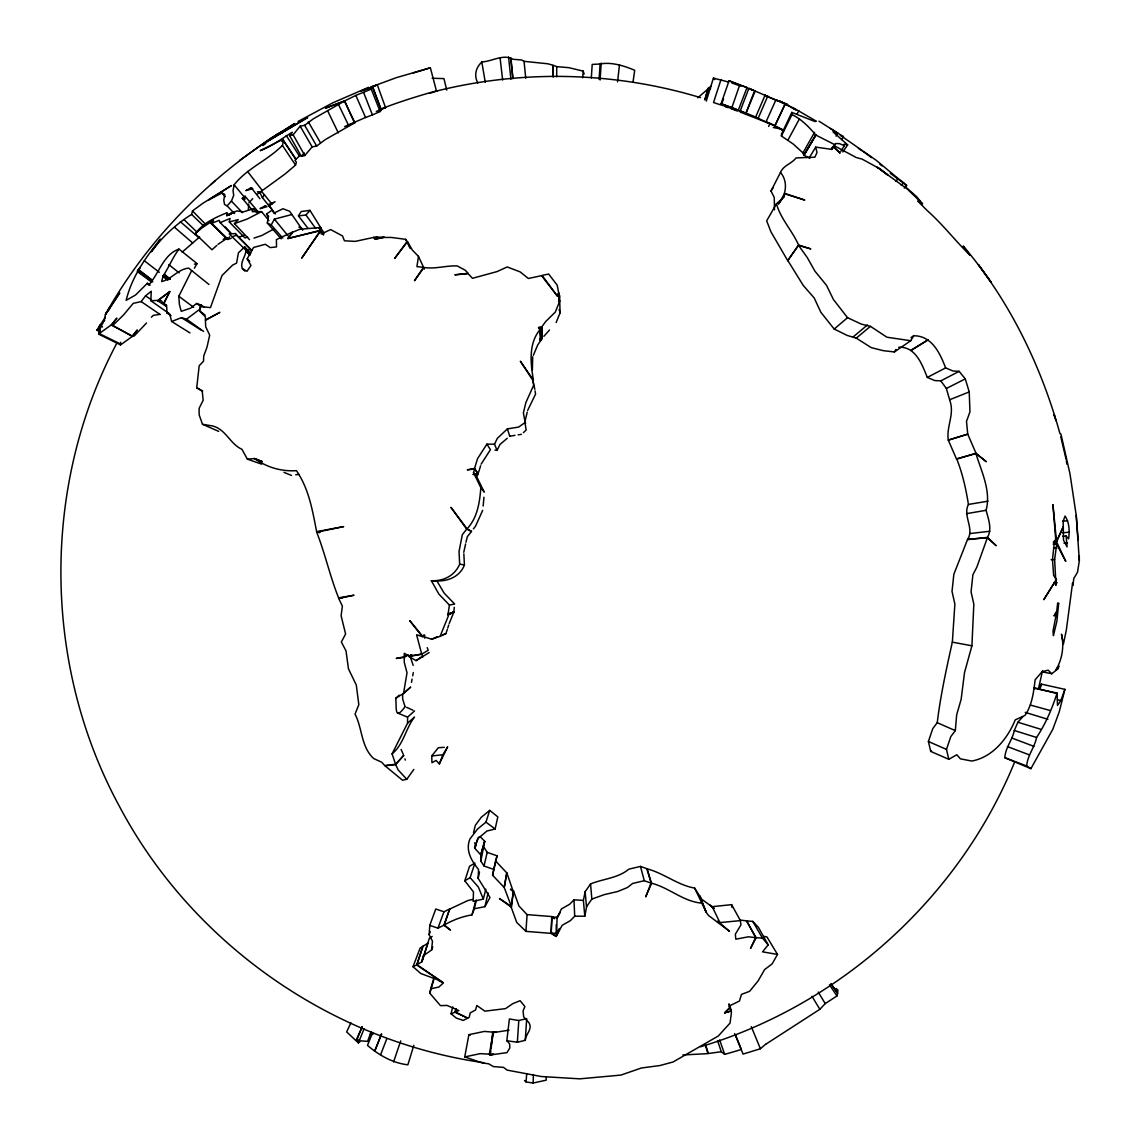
<?xml version="1.0" encoding="UTF-8"?>
<svg xmlns="http://www.w3.org/2000/svg" width="1140" height="1140" viewBox="0 0 1140 1140"><rect width="100%" height="100%" fill="white"/><g stroke="black" fill="none" stroke-linecap="round" stroke-linejoin="round"><path stroke-width="1.5" d="M556.676 76.679L556.733 66.619L553.228 65.322L553.171 77.064L552.886 65.222L547.87 63.783L524.058 61.332L521.55 59.95L512.9 59.28L510.991 58.069L512.786 78.517M510.706 889.186L513.57 891.11L511.119 906.97L515.907 920.208L516.748 922.431L525.939 931.366L550.933 933.347L556.192 936.41L556.277 924.626M250.814 253.265L244.701 246.924L238.431 252.823L236.579 263.084L232.617 265.107L222.029 275.495L210.444 307.615L200.512 306.532L200.284 307.373L199.685 311.035L205.385 316.834L205.428 319.969L219.878 312.346L205.399 320.354L205.713 326.738L209.703 335.189L206.995 347.216L203.718 355.993L203.547 361.166L199.186 365.769L196.721 387.757L202.236 391.205L203.162 400.297L199.13 408.291L199.13 414.732L202.493 424.28L212.695 425.99C226.062 429.452 230.009 443.987 241.936 449.303L247.38 459.149L254.548 458.551C266.988 467.443 281.323 471.604 296.429 470.678C309.04 489.003 312.431 510.421 316.635 531.639L343.667 526.595L316.706 532.209C325.185 553.826 329.987 576.37 338.594 597.873L353.998 595.222L338.694 598.443L342.356 606.081L341.117 615.799L345.605 633.982L341.344 642.019L346.019 650.897L348.455 668.838L356.293 685.012L358.829 704.691L355.039 714.11C362.492 728.432 360.938 746.899 373.721 758.556L381.686 762.218L384.878 765.695L395.523 764.185L392.089 753.854L407.536 723.23L407.593 717.117L414.547 710.933M491.098 1048.116L493.278 1032.17L484.386 1031.415L468.896 1034.678L464.735 1056.908L481.892 1062.822L488.818 1063.862L493.292 1066.556L503.524 1067.382L507.115 1070.104L541.244 1076.516L579.747 1078.839L620.901 1075.091L641.378 1068.009L659.946 1065.53L673.028 1061.995L718.257 1036.032L730.07 1023.065L731.467 1012.277L729.258 1006.364M585.148 891.694L586.516 907.169L584.82 916.175L574.702 916.218L570.428 920.593L562.148 925.324L556.192 936.41L551.304 933.019L551.703 916.916L557.075 917.315L560.039 912.356L557.047 918.127L561.436 908.922L569.729 904.205L573.99 899.831L583.366 900.372L585.148 891.694L590.548 883.928C603.188 878.783 618.065 878.185 628.824 869.165L640.495 866.414L647.249 868.837L651.054 883.13L645.696 896.866L651.596 883.229L646.708 868.737C663.58 872.998 677.345 885.039 694.63 888.089L699.775 896.24L706.273 912.37L708.453 915.406L729.472 931.309L717.687 921.106L719.939 922.602L740.387 920.621L740.943 924.868L735.357 934.187L735.813 939.189L748.381 936.809L755.62 937.664L750.505 948.48L756.119 937.65L746.372 920.906L752.756 921.405L758.428 927.361L768.16 944.875L762.546 951.843L777.509 954.437L772.108 963.913L764.612 969.584L758.143 980.842L749.65 991.287L741.428 994.422L739.461 1001.034L729.785 1005.736L730.127 1007.204L724.627 1012.876L731.21 1011.094M404.301 657.367L396.236 658.436L404.187 656.825L408.134 654.816L404.301 657.367L404.244 662.212L407.009 672.799L403.546 693.391L395.765 698.264C396.677 707.598 394.198 721.706 405.099 706.629M402.705 693.804L402.634 698.977L405.014 706.529M551.304 933.019L556.691 933.418L557.075 917.315M404.187 656.825L404.272 653.263L408.947 656.013L421.743 654.146L428.227 650.256L427.201 647.62M532.366 369.859L532.708 356.777M443.873 925.252L449.887 908.879L443.973 911.786L435.765 909.022L429.766 925.381L437.959 928.145L443.873 925.252L450.485 930.083L444.258 924.953C452.851 920.08 462.242 916.489 472.017 914.864L474.34 908.751L484.928 906.656L490.001 897.479L478.159 878.341L478.543 869.464C471.504 860.928 465.091 850.169 470.022 838.855L477.518 829.065L485.953 822.154L489.716 810.383L497.824 816.867L495.13 828.994L486.937 831.017L477.674 838.812L474.582 848.032L480.752 854.9L480.824 861.028L484.016 865.987L493.876 869.478L492.58 875.235L504.222 887.519L511.49 906.642L499.42 898.505L511.119 906.97M524.5 1080.506L526.053 1081.946L533.135 1083L533.406 1074.592M546.302 1076.815L546.202 1080.178L533.135 1083M216.828 245.399L211.997 249.76L195.325 233.771C202.692 223.169 215.161 217.569 226.76 212.81L226.661 215.888L236.963 210.886L243.176 211.926L253.55 208.748L256.856 212.596M429.566 93.309C456.655 85.187 406.41 98.396 379.577 109.625M244.901 271.106L242.421 268.712C239.044 260.59 249.033 254.092 244.701 246.924M559.498 295.36L557.061 295.688L558.657 292.894L557.218 285.185L548.625 274.042L542.042 275.395L557.061 295.688L559.07 293.08L559.142 302.043L559.526 295.787L557.061 295.688L541.529 275.666L528.376 278.488L520.154 271.904L507.214 266.959L497.069 271.577L472.459 278.303L468.17 273.7L454.86 274.811L468.17 273.301L465.305 270.28L457.183 265.919C445.897 265.492 435.152 269.24 423.938 267.487L414.476 280.754L423.482 267.316L416.926 266.632L418.466 256.358L412.481 250.23L407.493 241.723L394.639 258.438L407.051 241.566L405.74 239.357L391.49 237.448L384.223 237.448L375.317 239.072L373.293 237.49L355.253 241.381L344.451 240.796L342.499 235.937L330.614 229.567L321.252 234.028L320.711 230.85L301.673 258.182L320.283 230.722L287.879 238.531L292.453 232.061L276.421 239.599L276.507 246.924L270.151 247.594L265.307 244.273L253.579 247.465L247.195 258.823L250.957 265.478L246.981 271.277L242.421 268.712M517.361 1042.245L518.786 1020.528L526.694 1018.59L525.269 1040.321L517.361 1042.245L506.83 1040.735L509.38 1018.96L518.786 1020.528M591.318 77.948L592.202 64.41L600.096 64.025C611.054 61.76 624.15 65.749 634.709 70.31L633.028 81.995M599.099 79.258L600.096 64.025M600.082 79.999L601.193 63.071M525.939 931.366L527.079 914.622L518.971 906.001L513.57 891.11M550.933 933.347L552.074 916.589L527.079 914.622M245.057 196.237L244.829 199.457L242.279 198.317L245.057 196.237L258.538 212.239M429.766 925.381L429.167 934.757L432.473 941.156L431.59 949.962L422.997 956.033L421.914 961.747L416.998 964.739L442.918 982.523L416.67 964.953L413.008 966.706L420.774 973.503L436.905 979.531L443.289 983.036L438.829 987.069L430.692 988.793L429.823 993.225L440.496 1005.665L447.022 1005.409L458.836 1010.567L455.359 1012.064L456.086 1008.686M480.824 861.028L484.757 841.32L480.197 836.66M526.053 1081.946L526.723 1073.581M582.654 77.776L583.21 71.136L568.889 67.673L556.733 66.619M1066.128 536.028L1067.083 546.901L1063.506 540.189L1063.164 521.279L1065.059 516.035C1069.434 522.619 1069.69 531.183 1068.593 538.807L1066.128 536.028L1062.751 536.228M556.149 322.506L560.111 312.802L559.526 295.787M910.974 337.611L913.696 335.744C931.964 335.716 940.015 353.243 945.616 367.892L953.011 371.013L959.139 371.341L965.281 378.893L969.228 391.918L969.955 411.882L966.492 421.415L967.732 434.141L975.982 453.178L986.299 461.714L975.926 453.635L956.66 458.764C962.516 473.399 965.951 488.903 968.43 504.436C962.445 516.121 974.8 528.347 967.532 539.662L987.482 537.353L996.203 545.704L987.354 537.838L967.646 539.177L953.838 574.289L952.028 591.389L954.878 604.129L952.356 642.162L971.907 645.782L973.831 604.172L971.066 591.888L972.89 574.788L976.837 567.136L987.354 537.838M483.146 506.003L483.959 497.197M1060.927 434.055L1069.976 473.798L1076.231 515.351L1079.338 560.723L1077.528 572.195L1073.78 578.507L1072.954 585.433L1072.555 583.096L1066.299 630.263L1063.364 644.328L1061.468 634.182C1064.461 646.138 1062.081 660.017 1055.611 670.391L1058.889 665.888L1058.248 668.61L1051.736 673.754L1048.187 670.178L1042.06 671.702L1035.149 679.768C1033.595 692.037 1032.213 704.976 1024.96 715.421L1015.198 719.924C1007.632 738.577 992.598 757.288 971.779 761.035L960.407 758.855L956.802 754.751L948.808 759.311L946.485 749.408L950.831 736.54L955.32 730.612L956.674 714.766L961.134 699.376L964.526 672.557L971.907 645.782M424.878 635.293L422.242 636.633L409.716 620.602L422.641 636.305L431.647 639.269L440.097 636.348L448.234 616.255L448.091 614.004L453.777 612.095L454.304 607.278M511.49 906.642L513.199 891.423L506.873 872.984L495.558 860.942L497.069 855.841L487.207 852.35L484.016 847.39M617.567 81.824L619.476 64.937M791.815 112.404L791.986 114.641C801.577 119.144 809.229 127.295 815.841 135.005L803.928 155.325L802.988 152.903L793.269 144.067L781.413 135.988L781.513 134.078L791.815 112.404L814.943 121.524L816.34 121.225L794.452 108.471L775.898 99.907L765.98 121.966L783.28 129.917M525.269 1040.321C525.455 1034.094 532.993 1029.42 528.946 1022.694L523.688 1016.88L523.061 1011.023L524.899 1006.535L520.096 1000.706L512.857 1003.613L505.533 1008.629L484.885 1011.166L476.834 1005.494L475.565 1009.94L470.222 1012.933L469.181 1017.322L463.282 1020.428L456.356 1018.106L451.055 1013.774L452.694 1006.905M948.808 759.311L930.725 751.402L928.402 741.499L932.748 728.645L937.237 722.703C940.5 695.571 946.414 668.852 952.342 642.077M506.83 1040.735L509.594 1043.798L509.837 1047.959L506.944 1052.633L490.129 1054.999L492.722 1032.156L496.356 1032.199L492.722 1032.156M98.738 334.177L99.465 333.678L121.025 344.28L120.313 344.779L98.738 334.177C98.81 327.066 105.35 322.136 105.236 314.954L119.757 292.909L105.55 314.269M120.313 344.779L120.655 342.242M489.915 1054.187L493.549 1054.244L490.129 1054.999L490.613 1051.565M99.465 333.678L100.277 328.163L99.736 333.208L111.535 324.743L132.297 336.442L137.285 330.002L132.397 336.072L111.421 325.099L116.85 318.145L111.535 324.743M473.513 832.841L475.309 825.346L481.265 817.294L489.716 810.383M471.233 531.553L467.087 528.86L450.927 507.343L466.688 529.159L462.37 534.617L461.13 540.816L459.021 551.504L459.676 564.172C454.817 575.629 443.574 581.286 431.333 580.716L438.872 594.068L449.402 605.041L448.091 614.004L453.777 612.095M506.659 873.055L504.222 887.519L506.873 872.984M281.209 238.83L267.302 223.013L268.313 217.099L266.589 213.964L272.132 210.131L273.928 213.18L282.919 208.734L289.674 211.285L302.698 230.223M774.473 209.874L774.26 197.434L770.996 191.007L780.473 172.482C783.337 165.314 791.63 163.804 796.076 157.933L814.872 157.206L817.01 152.475L815.727 147.117L831.06 149.269L833.14 146.504L840.094 153.13L833.482 146.618L831.63 149.454M778.563 203.875C786.158 195.296 788.381 181.588 780.473 172.482M490.129 1054.999L489.359 1054.172L493.278 1032.17M1056.68 544.165L1054.643 559.597L1056.01 585.361L1054.443 582.668L1043.784 599.697L1056.352 579.32L1056.153 581.243L1056.352 579.32L1053.631 575.401L1052.476 559.64L1054.557 540.403L1055.925 542.198L1052.947 504.621L1056.495 541.357L1063.349 526.609L1056.595 541.828L1065.772 561.35L1056.68 544.165L1053.36 544.25M411.497 682.361L412.096 679.098M412.709 675.835L413.307 672.572M257.141 194.327L285.2 173.893L295.545 165.101L296.371 162.165L295.018 160.469L296.03 159.158L282.52 139.508L281.495 140.819L283.233 142.472L282.406 145.393C267.729 160.355 247.209 168.164 234.142 184.808L233.03 190.736L233.714 195.353L231.406 201.124L227.131 205.884L224.537 204.459L223.782 200.241L224.751 194.313L221.873 193.045L208.72 199.842L231.506 185.521L202.806 203.333L192.503 210.914L191.591 214.406C176.03 224.153 162.279 236.807 151.349 251.812L160.469 239.158C145.436 257.54 131.841 277.02 126.155 300.333L135.617 294.975L147.388 283.262L150.067 285.228M248.677 204.231L248.363 209.831M784.648 193.415L804.783 200.07L784.69 193.772L783.992 197.234L776.454 203.718L766.678 220.861L770.953 231.847L787.769 260.761L798.542 245C792.286 230.636 780.701 219.037 776.454 203.718M987.482 537.353C992.399 528.889 988.294 518.985 986.114 510.307C991.244 491.112 981.511 471.718 975.926 453.635M478.159 878.341L479.47 871.986M492.58 875.235L495.558 860.942M247.722 237.091L244.972 237.946L229.297 221.958L230.038 218.495L220.177 222.599L219.236 220.362L211.199 223.483L227.872 239.471L231.249 238.246M229.553 236.792L227.872 239.471L211.669 223.184M463.766 552.302L465.605 543.923M100.121 331.811L97.1 330.115L105.379 317.062M559.911 300.789L555.28 312.118L545.647 321.58L541.714 327.009L538.579 327.536L539.833 329.802C528.319 343.981 530.599 363.332 533.406 380.119L520.353 361.195L532.907 380.404L533.648 385.263L525.882 402.548L523.388 412.808L525.127 422.47L518.657 427.072L507.371 428.897L497.339 438.358L494.489 444.201L486.894 444.13L477.56 458.622L474.539 468.426L467.229 469.851L474.611 468.982L473.513 472.673L480.838 487.664C479.712 502.27 477.503 517.66 467.087 528.86M1040.635 687.192L1041.319 684.114L1064.902 689.344L1059.274 711.716L1052.89 729.101L1030.902 768.673L1004.839 757.715C1005.337 747.64 1012.448 740.116 1014.301 730.498L1036.573 737.48C1045.708 723.615 1051.921 709.123 1057.094 693.063L1033.781 688.19M474.34 908.751L476.306 900.144M484.928 906.656L488.062 892.877M1038.326 689.301L1042.559 670.648M484.016 865.987L487.207 852.35M493.876 869.478L497.069 855.841M1030.902 768.673L1026.684 765.966C1027.397 755.506 1034.635 747.555 1036.573 737.48M451.055 1013.774L455.074 1012.249L455.9 1008.815M465.975 542.255L467.315 536.712L471.632 531.254L466.688 529.159M527.236 412.11L525.155 420.66L525.511 423.767M464.792 880.793L470.122 877.658L474.91 863.108L469.58 866.243L464.792 880.793L473.471 891.922L473.185 901.355L483.332 899.104L485.825 889.143M472.017 914.864L475.879 900.372M711.089 86.369L709.294 87.538L706.03 98.966L709.137 87.595L707.911 88.55L704.805 99.935L708.254 88.763L697.808 97.769M484.486 841.462L480.752 854.9L484.757 841.32M427.828 943.435L421.914 961.747L429.296 938.448L432.16 936.424M477.29 475.879L478.016 473.414L474.611 468.982M430.692 988.793L434.069 977.436M429.823 993.225L433.684 980.243M413.849 1045.28L407.864 1064.803C392.801 1063.135 378.751 1055.127 367.479 1045.366L372.566 1032.797M478.601 472.33L480.61 465.79M706.273 101.104L713.412 78.104L728.645 82.052M416.998 964.739L422.726 946.399L427.628 943.421M447.764 628.012L448.732 624.976M720.993 79.544L713.54 102.529L722.731 105.536M429.167 934.757L430.179 931.651M440.097 636.348L445.882 633.669L447.293 629.437M444.258 924.953L449.502 909.164L468.113 900.443L473.029 899.431M1057.094 693.063L1057.493 705.446L1060.813 700.544L1064.902 689.344M416.67 964.953L423.068 946.186L420.104 948.124L413.008 966.706M393.542 1061.953L400.724 1040.906M721.093 103.683L729.03 80.826L729.757 80.969L747.014 87.552L738.335 110.153L721.093 103.683L738.335 110.153M731.738 107.944L739.675 85.087L747.014 87.552M439.356 763.885L447.635 746.8L442.876 754.751L439.356 763.885L436.05 760.451L431.974 762.731L431.732 755.962L438.301 747.74L444.301 747.313M431.59 949.962L432.744 946.77M1041.319 684.114L1039.31 689.045M1022.879 716.632L1017.892 722.233L1014.301 730.498M474.582 848.032L478.529 837.159M362.135 1026.727L356.407 1040.863L358.359 1042.886L360.895 1040.834L367.593 1041.39L371.07 1031.914M437.959 928.145L443.973 911.786M449.217 623.452L453.976 611.866L448.063 614.959L453.563 612.151M723.829 105.764L744.919 112.974L740.202 110.951L748.88 88.35L777.95 100.904L765.496 95.917M740.202 110.951L745.973 113.145L754.652 90.544M745.973 113.145L755.321 90.744M721.663 103.826L723.544 98.98M380.703 1054.5L386.873 1038.569M194.37 268.214L197.092 263.611L178.98 249.09C172.724 257.398 168.834 267.401 163.22 275.695L161.652 281.594C171.613 279.115 178.068 269.183 188.613 268.099L209.005 284.501M358.359 1042.886L364.088 1028.75M513.014 78.532L510.649 58.055C501.372 54.991 491.297 61.418 481.807 61.988C476.007 67.574 473.727 74.798 477.745 83.149M533.335 355.295L537.738 344.935L540.887 340.319L539.833 329.802M740.316 112.133L767.605 122.778L755.649 117.05L765.239 94.82M758.214 118.204L767.804 95.974M167.965 279.756L163.832 276.564L164.545 274.911L170.045 279.172M556.192 936.41L559.64 928.473L556.691 933.418M253.55 208.748L252.254 211.684L261.573 211.627L268.883 220.576M1014.671 761.976C959.296 897.479 840.793 1004.91 700.516 1046.762M482.676 510.364L475.48 526.281L473.357 528.917M362.264 1026.784L355.993 1040.663L346.645 1031.899L350.935 1022.822M766.279 1043.898L819.845 1009.313L825.218 1003.599L836.945 995.975L837.729 993.268L830.918 983.706L837.458 993.296L837.914 990.176L836.147 988.466M527.663 410.4L535.558 394.141L535.073 390.906M191.648 270.665L178.809 296.257L179.422 304.679L181.246 311.32L190.594 308.185L196.607 303.468L201.353 305.164L199.657 309.353L186.518 319.157L181.474 317.661L171.641 321.494L169.675 314.07L166.839 312.816L166.782 306.959L163.875 303.596L169.789 291.555L157.833 300.404L150.822 300.732L151.25 291.256L145.549 295.83L141.161 301.587L133.238 303.368L123.505 314.982L113.359 324.9L111.421 325.099M832.186 149.012L835.535 143.554L839.339 143.612L844.398 145.649L840.779 151.435M494.974 450.072L497.083 450.371L499.918 444.529L507.286 438.245M768.616 126.412L770.141 123.334M781.413 135.988L791.986 114.641M116.879 343.097C41.311 485.355 42.422 664.435 119.216 805.966C191.335 942.737 330.757 1040.934 483.83 1062.736M371.27 89.12L372.566 87.352L381.387 109.782L380.09 111.549L372.438 114.912L365.555 117.477L355.822 95.404L371.27 89.12L380.09 111.549M166.497 305.492L163.618 303.611L169.789 291.555L157.748 300.803L166.412 306.446M289.66 135.632L293.123 134.776L300.148 126.184L304.665 125.314L313.386 118.802L344.408 101.104L354.839 122.749L325.399 139.522L316.663 146.034L312.161 146.903L304.808 155.51L301.345 156.365L289.66 135.632L292.31 132.24C281.694 138.596 272.147 146.162 260.205 150.651L282.52 139.508M975.982 453.178L956.588 459.235L948.337 440.197C946.072 426.645 954.75 414.718 949.919 400.696L946.357 388.483L940.814 380.874L934.7 380.546L927.305 377.426C922.032 364.373 915.648 346.432 898.69 347.216M788.153 139.75L799.453 118.816M797.173 113.829L798.827 110.794M282.805 238.103L271.22 224.936L274.398 219.151L291.541 214.605M151.264 281.808L137.555 271.676L138.467 270.009L152.176 280.141M802.988 152.903L814.53 132.368M836.019 136.159L837.772 133.18L830.419 128.435M798.542 245L810.782 248.905L798.584 245.399L787.726 260.362L803.23 285.428L814.202 297.968L820.843 312.274L834.195 329.033L847.248 335.459L856.283 338.153L871.302 347.657L883.343 350.678L894.401 351.961L895.898 349.467M894.401 351.961L910.718 340.718L913.696 335.744M809.3 157.733L815.727 147.117M307.8 228.071L298.438 215.888L301.216 211.498L309.952 210.359L320.711 227.658L319.756 228.556M803.928 155.325L815.841 135.005L803.771 155.268L809.97 158.147M778.549 203.818L784.69 193.772M831.388 149.383L833.14 146.504M97.085 330.173L100.648 324.401M152.817 281.936L137.484 270.921L140.063 267.401L137.555 271.676M463.852 553.883L464.422 564.956C460.175 576.427 448.177 581.414 436.876 580.887L444.13 593.099L454.661 604.058L449.402 605.041M773.305 187.516L770.996 191.007M841.534 139.593L843.386 136.686L818.962 121.168M481.109 464.165L490.442 449.673L486.894 444.13M842.845 151.948L847.647 144.851L832.927 131.77L837.772 133.18M262.399 197.633L264.38 194.726L262.001 191.947L257.455 191.777L260.405 193.615L262.399 197.633L272.047 209.66M586.53 906.756L591.845 899.075L604.314 894.615L617.652 891.523L627.442 887.519L632.629 883.457L644.285 880.707L651.054 883.13M540.317 329.531L541.757 327.479L538.579 327.536L540.317 329.531L540.403 340.589L541.856 338.537L541.757 327.479M734.616 1033.595L743.066 1054.087L760.409 1048.743L765.767 1044.112M403.646 755.179L395.651 764.683L384.878 765.695L402.534 780.23L406.766 779.29L413.849 769.429M543.88 336.3L549.466 330.044M146.504 323.019L134.335 335.858L132.397 336.072M309.952 210.359L305.976 215.033L298.438 215.888M895.94 181.203L898.178 178.567L902.31 181.659L906.628 185.507L904.277 188.043M304.309 152.945L301.345 156.365M248.962 202.749L252.695 198.702M901.298 185.35L903.635 182.799M249.518 239.657L234.455 223.639L238.232 219.607L229.297 221.958M300.404 155.026L295.759 159.429L282.791 139.251M392.089 753.854C403.66 744.392 405.612 728.56 414.49 717.06L407.536 723.23M395.523 764.185L403.774 755.678M182.129 252.168L199.642 236.963M730.441 1007.233L724.627 1012.876L731.267 1010.81L729.13 1004.169M151.378 317.219L153.302 315.353L159.6 314.398M137.484 270.921L138.467 270.009M523.388 432.63L526.181 430.051L524.885 422.356M265.121 143.369L277.647 134.064C207.537 179.008 146.932 240.369 105.493 314.341L109.483 307.714L109.412 309.681M210.886 184.566L215.374 180.519M195.325 233.771L201.381 228.314L213.622 220.134L211.199 223.483L227.9 239.3M395.765 698.264L399.242 695.172M834.195 329.033L847.547 317.69L861.37 324.131L870.419 326.339L886.934 337.226L910.718 340.718M853.304 336.785L867.44 324.971M856.283 338.153L870.419 326.339M268.841 206.155L275.082 201.737L268.427 204.559L275.281 213.964M262.884 145.592L265.535 143.626M223.184 239.443L225.748 237.576M429.182 652.55L416.114 660.644L409.06 656.569L411.597 654.788M416.114 660.644L421.202 657.096M930.725 751.402L931.466 750.89M239.5 160.498L270.593 138.396L279.272 133.066L268.983 140.305L294.761 123.49L280.583 132.311L284.302 130.673L281.48 132.753L282.278 132.739M218.039 244.302L227.487 238.018M229.012 214.591L233.444 211.812M911.259 350.379L928.202 339.763L911.188 350.123M227.715 215.246L233.572 211.613M163.832 276.564L163.22 275.695L164.545 274.911M120.754 344.764L132.297 336.442M251.199 187.658L245.841 190.608L252.752 188.67L251.199 187.658L259.934 198.759M273.942 228.941L261.701 235.567L253.978 238.089M298.053 121.467L332.581 102.928L368.519 87.324M927.305 377.426L945.616 367.892M940.814 380.874L959.139 371.341M229.211 214.79L233.572 212.539M355.822 95.404L344.693 100.904L325.427 108.158L344.408 101.104M365.684 117.42L344.565 126.64M372.566 87.352L360.739 91.058L377.354 84.916L385.562 107.659L376.314 111.421M408.947 656.013L411.583 654.673M946.357 388.483L965.281 378.893M103.412 321.138L104.695 320.497M413.393 72.946L421.772 70.395M431.647 639.269L437.447 636.59M261.573 211.627L247.423 218.937L234.455 223.639M239.143 237.22L244.074 235.168M949.706 399.727L969.228 391.918M347.087 125.657L354.839 122.749M356.407 1040.863L359.442 1039.723M443.075 634.638L445.882 633.669M232.389 236.621L236.493 235.282L251.826 250.529L235.31 233.543L229.197 233.985L247.722 251.855M699.775 896.24L706.13 912.057L694.63 888.089M948.337 440.197L967.732 434.141L948.452 439.997M423.41 69.91L430.364 67.787L436.506 91.186M382.769 108.499L385.562 107.659M377.354 84.916L371.041 86.982L396.278 77.677L430.364 67.787M717.545 1040.563L721.278 1051.736L724.67 1054.358L737.067 1050.795L741.314 1049.356L735.628 1035.177M323.304 234.37L320.383 230.337L287.879 238.531L292.852 232.118L299.763 229.297L320.426 227.516L324.088 233.044M833.482 146.618L835.193 146.219L856.268 157.534L862.182 159.144L878.484 168.093L887.775 175.033L880.436 169.19L877.301 167.267L907.44 189.183L919.866 201.153L917.643 201.011L927.091 210.458C942.638 224.252 955.363 240.825 970.055 255.317L963.2 246.041C1009.242 299.991 1041.091 365.57 1059.986 433.727M493.278 1032.626L509.067 1030.161M436.078 91.157C522.69 69.469 615.058 71.735 700.516 97.641M541.856 338.537L539.648 338.993L540.403 340.589M250.572 249.518L247.309 249.774M464.735 1056.908L480.225 1053.645L489.359 1054.172M178.98 249.09C163.291 254.462 159.059 273.657 148.656 285.071L147.388 283.262M194.398 264.152L197.092 263.611M473.2 474.382L478.016 473.414M409.06 656.569L421.743 654.146L422.812 656.996M338.694 598.443L342.086 597.859M968.43 504.436L987.967 501.187M986.114 510.307L966.563 513.641M510.093 436.15L514.938 435.366M518.159 434.853L521.379 434.326M431.732 755.962L442.876 754.751M721.278 1051.736L708.424 1053.503L705.76 1045.523M740.387 920.621L731.638 904.647L712.215 906.671L709.964 905.174L713.825 908.352M320.711 227.658L319.328 227.801M969.926 533.563L989.876 531.24M473.214 474.525L478.088 473.969L474.539 468.426M295.716 474.767L298.88 474.411M1062.551 521.236L1067.639 520.752M1062.523 532.822L1069.306 532.166M682.889 1054.97L707.869 1053.631L705.603 1045.565M1053.246 542.027L1056.595 541.828M1053.389 543.937L1056.737 543.723M338.594 597.873L342.043 597.659M1064.033 543.239L1067.41 543.053M1051.123 559.697L1054.643 559.597M1053.531 548.269L1056.851 548.197M157.748 300.803L161.267 300.746L163.618 303.611M1053.802 582.725L1057.207 582.782M432.089 78.247L443.945 78.603L446.723 90.074M431.333 580.716L436.876 580.887M707.911 88.55L710.633 88.763M756.119 937.65L762.489 938.149L768.16 944.875M739.618 920.037L746.857 920.892L755.62 937.664M370.286 1034.065L372.923 1034.408M316.706 532.209L319.756 532.622M459.676 564.172L464.422 564.956M763.985 936.41L766.964 936.952L777.509 954.437M847.647 144.851L844.213 144.167L844.398 145.649M1041.96 671.802L1051.736 673.754M701.285 903.094C682.931 901.327 669.052 887.661 651.596 883.229M316.635 531.639L319.727 532.38M1057.464 699.718L1060.813 700.544M1057.122 693.533L1034.065 687.705L1034.379 688.631M771.267 123.818L783.764 130.744L779.632 128.72L773.348 127.552M1030.418 705.076L1050.04 710.462M731.738 82.921L740.573 86.042M1025.259 712.372L1047.874 719.312M468.896 1034.678L470.336 1035.106M1017.892 722.233L1040.506 729.173M746.729 88.165L753.269 90.288L748.88 88.35M775.898 99.907L787.769 104.624L779.518 101.047L789.607 106.476M765.98 121.966L769.756 123.206M725.325 106.718L728.09 107.63M422.242 636.633L416.584 634.752L421.743 654.146M247.38 459.149L261.673 464.165M842.375 136.045L840.337 135.29L876.304 160.355L898.178 178.567M731.011 108.656L737.181 110.979M1012.064 738.107L1033.909 746.358M1007.447 746.6L1029.292 754.851M1004.839 757.715L1026.684 765.966M746.643 113.345L755.649 117.05M262.257 461.558L254.548 458.551L262.228 461.629M739.675 85.087L729.03 80.826M397.746 713.113L407.593 717.117M283.96 472.345L291.455 475.423M298.865 227.06L301.844 228.314M937.237 722.703L955.32 730.612M928.402 741.499L946.485 749.408M202.493 424.28L218.709 431.376M406.666 707.341L412.965 710.22M816.04 135.175L834.95 144.766M455.074 1012.249L467.742 1018.163L455.359 1012.064M790.918 107.374L796.148 109.896L792.97 108.343M267.302 223.013L271.22 224.936M97.014 330.03L100.092 331.597M99.437 325.342L102.5 326.966M201.281 330.173L181.474 317.661M196.721 387.757L202.692 390.992M551.703 916.916L554.767 918.683L552.074 916.589M700.088 896.154L701.356 899.004L714.039 908.195M171.641 321.494L189.995 332.923M842.546 136.145L843.386 136.686M858.363 148.314L862.196 150.836M163.875 303.596L166.682 305.477M166.839 312.816L171.043 315.652M145.549 295.83L151.406 299.82M141.161 301.587L160.198 314.526M163.476 276.977L167.765 279.97M150.822 300.732L169.404 313.742M201.353 305.164L204.188 307.202M196.607 303.468L200.868 306.517M186.518 319.157L203.561 331.398M495.13 828.994L485.953 822.154M510.435 889.428L513.199 891.423M863.479 151.677L871.601 157.591M199.685 311.035L205.157 315.096M178.809 296.257L193.643 307.315M163.22 275.695L166.041 277.804M919.025 201.167L922.645 203.932L916.66 196.707L904.989 186.418M144.324 260.761L159.329 272.317M138.638 269.667L152.105 280.283M906.628 185.507L890.297 173.28M168.805 264.594L179.151 272.887M164.673 274.541L170.102 279.029M180.32 221.702L198.46 237.362M174.62 227.359L192.76 243.019M879.809 164.06L881.904 165.899M470.122 877.658L478.373 887.077L483.332 899.104M191.591 214.406L203.846 226.162M184.324 219.949L196.579 231.719M247.195 258.823L249.674 261.217M246.112 251.47L249.803 255.175M220.177 222.599L231.035 233.671M192.503 210.914L205.642 224.366M246.268 251.085L249.931 254.89M231.406 201.124L242.435 212.667M227.131 205.884L234.484 213.565M540.887 340.319L539.648 338.993L541.913 339.022L541.714 327.009M221.873 193.045L225.321 196.736M226.76 212.81L229.126 215.389M225.136 226.789L231.035 233.23M406.766 779.29L398.216 769.985L395.651 764.683M713.412 78.104L714.709 79.544M242.279 198.317L252.396 210.316M234.142 184.808L244.73 197.619M274.398 219.151L287.993 235.781M266.589 213.964L268.669 216.514M264.38 194.726L271.89 204.089M236.493 235.282L235.31 233.543M320.383 230.337L318.887 227.672L320.725 229.995L320.426 227.516M320.283 230.722L323.532 234.954M247.508 171.413L261.887 190.01M473.513 472.673L476.919 477.118L484.243 492.109L480.838 487.664M847.547 317.69L833.411 299.492L826.5 285.328L814.929 271.149L807.291 257.597L798.584 245.399M320.711 230.85L322.72 233.614M305.976 215.033L315.709 228.47M318.887 227.672L323.618 234.484M282.406 145.393L295.545 165.101M829.45 984.718L836.945 995.975M286.268 135.546L299.25 155.724M818.235 992.056L825.218 1003.599M811.994 996.317L819.845 1009.313M308.356 121.909L320.368 142.614M304.665 125.314L316.663 146.034M300.148 126.184L312.161 146.903M752.756 921.405L762.489 938.149M293.123 134.776L304.808 155.51M560.111 312.802L559.07 309.553M405.74 239.357L410.286 248.591M712.215 906.671L719.939 922.602M338.295 104.068L348.74 125.713M327.892 111.307L338.338 132.952M418.466 256.358L424.394 269.083M344.693 100.904L354.554 122.935M407.493 241.723L409.488 246.24M729.286 1006.221L731.267 1010.81M401.109 749.436L403.118 754.11M494.489 444.201L497.083 450.371M474.639 842.831L475.993 846.065M751.303 1026.67L760.409 1048.743M728.902 1004.155L730.127 1007.204M363.617 92.483L372.438 114.912M372.88 87.196L381.088 109.939M583.21 71.136L584.164 74.029M719.682 1039.965L724.67 1054.358M410.614 657.766L413.179 665.361M507.371 428.897L509.751 436.15M1055.982 420.717L1054.001 414.604L1055.113 417.653L1054.585 416.057M404.957 758.87L405.299 760.123M640.495 866.414L644.285 880.707M1060.798 436.891L1066.1 459.363M423.923 634.795L424.678 638.186M1078.91 558.386L1079.323 560.31L1079.295 556.035M532.907 380.404L534.817 389.296M481.807 61.988L485.27 82.265M1066.356 460.973L1066.855 464.194M731.638 904.647L732.023 907.483M500.075 57.855L502.64 80.028M508.568 57L510.905 79.287M524.058 61.332L525.74 78.233M583.366 900.372L584.82 916.175M590.548 883.928L591.845 899.075M1076.231 515.351L1078.084 539.833M573.99 899.831L574.702 916.218M1058.69 603.459L1056.865 621.371L1053.417 635.664L1053.032 631.004L1056.766 611.639L1054.044 615.999L1056.737 611.254L1057.664 602.932L1058.69 603.459M381.501 1034.009L374.604 1051.408L381.587 1034.037M785.147 103.997L774.886 125.885L785.147 103.997M376.613 237.049L375.317 239.072L373.749 237.163L376.613 237.049M377.069 237.191L375.317 239.072L384.237 237.148L377.069 237.191M410.5 687.206L403.546 693.391L410.599 687.249M307.515 117.591L267.943 141.032L307.515 117.591M265.406 205.685L260.062 208.648L266.959 206.696L265.406 205.685M991.244 282.421L978.448 264.637L991.244 282.421"/></g></svg>
